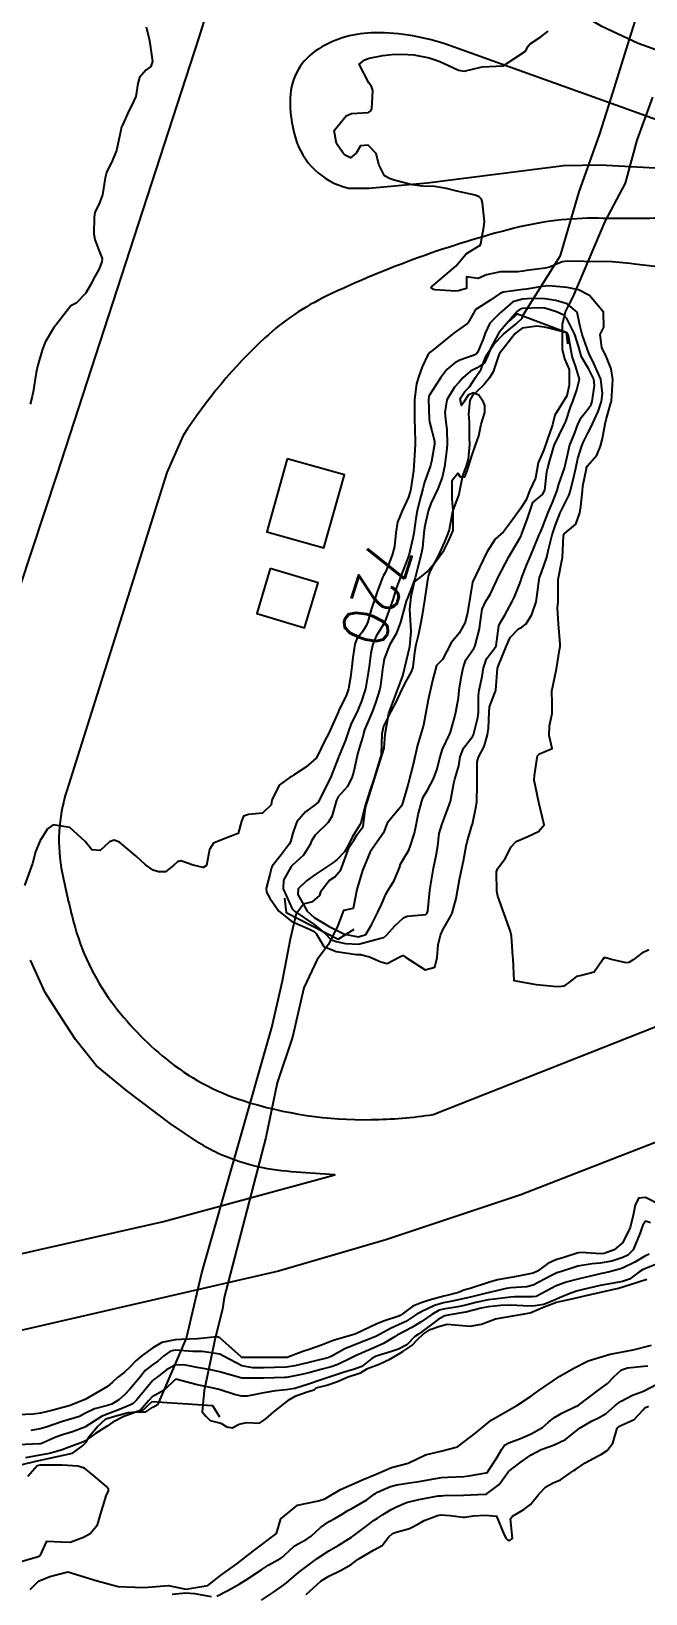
# Model space of a CAD drawing. Header units: metres. Extents: x 307586 to 320046, y 7427249 to 7434250.
# Drawn here: x 312250.4 to 312305.5, y 7431973.8 to 7432113.9 of the extents above; entities that cross this region are included whole.
import ezdxf
from ezdxf.enums import TextEntityAlignment as Align

# ---------------------------------------------------------------- set-up
doc = ezdxf.new("R2010")
doc.units = ezdxf.units.M
doc.header["$MEASUREMENT"] = 0
for name, color, linetype in [('Cotas', 45, 'Continuous'), ('Curvas de Nivel 1m', 11, 'Continuous'), ('Curvas de Nivel 5m', 15, 'Continuous'), ('Edificações', 30, 'Continuous'), ('Hidrografia', 140, 'Continuous'), ('Pontes_Viadutos_Tubos', 190, 'Continuous'), ('Vias Primárias', 230, 'Continuous')]:
    doc.layers.add(name, color=color, linetype=linetype)
doc.styles.add('Style-STANDARD', font='STANDARD.shx')

msp = doc.modelspace()

# ---------------------------------------------------------------- linework, layer by layer
at = {"layer": 'Curvas de Nivel 1m', "flags": 128}
for points, elevation in [([(312260.73, 7432114.29), (312260.99, 7432113.19), (312261.05, 7432112.86), (312261.29, 7432111.18), (312261.13, 7432110.75), (312260.69, 7432110.4), (312260.12, 7432109.76), (312259.97, 7432109.2), (312259.8, 7432108.06), (312259.4, 7432107.2), (312259.14, 7432106.71), (312258.63, 7432105.53), (312258.51, 7432105.32), (312258.47, 7432105.21), (312258.44, 7432105.03), (312258.07, 7432103.22), (312257.72, 7432102.35), (312257.18, 7432101.23), (312257.06, 7432100.75), (312256.82, 7432099.24), (312256.55, 7432098.52), (312256.13, 7432097.66), (312256.05, 7432097.24), (312256.02, 7432095.74), (312256.11, 7432095.24), (312256.49, 7432094.28), (312256.78, 7432093.53), (312256.76, 7432093.24), (312256.48, 7432092.54), (312256.01, 7432091.7), (312255.8, 7432091.25), (312255.3, 7432090.4), (312254.44, 7432089.53), (312254.27, 7432089.43), (312253.96, 7432089.27), (312252.41, 7432087.29), (312251.66, 7432086.03), (312251.39, 7432085.3), (312251.02, 7432083.96), (312250.88, 7432083.3), (312250.61, 7432081.57), (312250.55, 7432081.31), (312250.5, 7432081.14), (312250.33, 7432080.48)], 721), ([(312306.31, 7432092.82), (312304.49, 7432093.03), (312304.08, 7432093.07), (312302.49, 7432093.23), (312301.94, 7432093.25), (312300.49, 7432093.24), (312299.95, 7432093.25), (312298.49, 7432093.28), (312298, 7432093.23), (312296.85, 7432092.75), (312296.48, 7432092.66), (312294.81, 7432092.44), (312294.48, 7432092.39), (312294.03, 7432092.34), (312292.48, 7432092.33), (312291.22, 7432092.07), (312290.47, 7432091.73), (312289.44, 7432091.88), (312289.43, 7432090.84), (312288.69, 7432090.62), (312288.46, 7432090.59), (312286.62, 7432090.72), (312286.46, 7432090.74), (312286.27, 7432090.88), (312286.33, 7432091.01), (312286.47, 7432091.13), (312288.48, 7432092.85), (312289.4, 7432093.94), (312290.51, 7432094.63), (312290.63, 7432094.7), (312290.71, 7432094.83), (312290.98, 7432096.37), (312291.04, 7432096.82), (312290.85, 7432098.53), (312290.76, 7432098.83), (312290.56, 7432099.06), (312290.2, 7432099.19), (312288.56, 7432099.57), (312287.64, 7432099.79), (312286.57, 7432099.97), (312285.46, 7432100), (312284.57, 7432100.14), (312282.94, 7432100.56), (312282.58, 7432100.66), (312282.07, 7432100.94), (312281.58, 7432101.96), (312281.34, 7432102.94), (312280.61, 7432103.68), (312279.94, 7432103.63), (312279.54, 7432102.96), (312279.02, 7432102.55), (312278.6, 7432102.76), (312278.48, 7432102.85), (312278.37, 7432102.97), (312277.77, 7432103.83), (312277.57, 7432104.99), (312278.65, 7432106.32), (312279.11, 7432106.51), (312280.65, 7432106.61), (312280.84, 7432106.76), (312280.94, 7432106.95), (312281.02, 7432108.59), (312280.9, 7432108.95), (312280.68, 7432109.26), (312279.82, 7432110.96), (312280.33, 7432111.33), (312280.71, 7432111.47), (312281.92, 7432111.73), (312282.71, 7432111.8), (312283.62, 7432111.83), (312284.71, 7432111.77), (312286.07, 7432111.52), (312286.71, 7432111.31), (312287.03, 7432111.19), (312287.76, 7432110.86), (312288.7, 7432110.41), (312289.21, 7432110.33), (312290.7, 7432110.68), (312290.83, 7432110.7), (312292.7, 7432110.81), (312294.72, 7432112.12), (312294.95, 7432112.55), (312295.13, 7432112.78), (312296.09, 7432113.41), (312296.74, 7432113.91)], 721), ([(312306.86, 7432008.62), (312305.48, 7432009.34), (312304.85, 7432009.28), (312304.54, 7432008.65), (312304.36, 7432007.75), (312304.1, 7432006.65), (312303.44, 7432005.32), (312302.65, 7432004.67), (312301.77, 7432004.34), (312301.43, 7432004.3), (312299.73, 7432004.41), (312299.43, 7432004.38), (312298.16, 7432003.98), (312297.42, 7432003.75), (312296.72, 7432003.43), (312295.78, 7432002.75), (312295.4, 7432002.56), (312293.91, 7432002.27), (312293.4, 7432002.19), (312292.21, 7432001.97), (312291.39, 7432001.74), (312289.74, 7432001.18), (312289.39, 7432001.09), (312289.19, 7432001.03), (312288.7, 7432000.84), (312287.67, 7432000.56), (312287.38, 7432000.5), (312286.09, 7432000.15), (312285.37, 7431999.91), (312284.63, 7431999.62), (312283.65, 7431998.9), (312283.48, 7431998.77), (312283.35, 7431998.72), (312281.99, 7431998.27), (312281.34, 7431997.99), (312279.52, 7431997.13), (312279.33, 7431997.07), (312279.24, 7431997.04), (312278.91, 7431996.95), (312277.69, 7431996.6), (312277.33, 7431996.47), (312276.44, 7431996.1), (312275.32, 7431995.72), (312274.77, 7431995.55), (312273.35, 7431995.02), (312273.32, 7431995.01), (312271.35, 7431995), (312271.31, 7431995), (312269.37, 7431995.01), (312269.31, 7431995.02), (312269.23, 7431995.07), (312267.33, 7431996.77), (312267.09, 7431996.85), (312265.33, 7431996.69), (312263.84, 7431996.62), (312263.33, 7431996.6), (312262.14, 7431996.34), (312261.32, 7431995.86), (312260.36, 7431995.17), (312259.79, 7431994.7), (312259.3, 7431994.18), (312258.79, 7431993.7), (312258.16, 7431993.2), (312257.7, 7431992.78), (312257.27, 7431992.41), (312255.26, 7431991.24), (312253.82, 7431990.68), (312253.25, 7431990.52), (312252.26, 7431990.26), (312251.24, 7431990.01), (312250.61, 7431989.92), (312249.24, 7431989.88)], 719), ([(312305.9, 7432007.07), (312305.46, 7432007.24), (312305.23, 7432006.87), (312305.15, 7432006.64), (312304.99, 7432006.19), (312304.37, 7432004.65), (312303.89, 7432004.19), (312303.42, 7432003.96), (312302.45, 7432003.64), (312301.41, 7432003.46), (312300.7, 7432003.41), (312299.41, 7432003.19), (312299.04, 7432003.08), (312297.93, 7432002.72), (312297.53, 7432002.6), (312297.4, 7432002.55), (312296.99, 7432002.33), (312295.39, 7432001.49), (312294.82, 7432001.34), (312293.39, 7432001.25), (312292.98, 7432001.19), (312291.38, 7432000.81), (312291.35, 7432000.8), (312289.78, 7432000.42), (312289.38, 7432000.33), (312288.15, 7432000.06), (312287.37, 7431999.92), (312286.55, 7431999.68), (312285.36, 7431999.1), (312285.21, 7431999.02), (312284.99, 7431998.88), (312284, 7431998.24), (312283.34, 7431997.92), (312282.63, 7431997.62), (312281.36, 7431996.92), (312281.35, 7431996.91), (312281.3, 7431996.89), (312279.32, 7431996.11), (312278.51, 7431995.77), (312277.31, 7431995.1), (312277, 7431994.97), (312275.66, 7431994.64), (312275.31, 7431994.55), (312274.05, 7431994.26), (312273.3, 7431994.15), (312272.23, 7431994.1), (312271.3, 7431994.09), (312270.27, 7431994.08), (312269.3, 7431994.26), (312267.72, 7431995.09), (312267.31, 7431995.29), (312265.75, 7431995.54), (312265.32, 7431995.54), (312264.9, 7431995.54), (312263.32, 7431995.65), (312262.9, 7431995.56), (312262.32, 7431995.15), (312261.78, 7431994.68), (312261.3, 7431994.35), (312260.64, 7431993.83), (312260.11, 7431993.18), (312259.27, 7431992.16), (312258.79, 7431991.67), (312258.27, 7431991.2), (312257.64, 7431990.83), (312257.26, 7431990.71), (312256.08, 7431990.4), (312255.24, 7431989.98), (312254.75, 7431989.73), (312253.23, 7431989.26), (312251.75, 7431988.75), (312251.23, 7431988.6), (312250.38, 7431988.45)], 718), ([(312305.78, 7432004.28), (312305.42, 7432004.1), (312304.51, 7432003.55), (312303.41, 7432003), (312303.15, 7432002.91), (312302.13, 7432002.67), (312301.55, 7432002.53), (312301.4, 7432002.5), (312301.17, 7432002.45), (312299.4, 7432002.04), (312298.35, 7432001.76), (312297.39, 7432001.4), (312296.18, 7432000.75), (312295.66, 7432000.48), (312295.38, 7432000.43), (312293.72, 7432000.43), (312293.38, 7432000.41), (312291.93, 7432000.24), (312291.37, 7432000.16), (312290.26, 7431999.93), (312289.37, 7431999.7), (312288.65, 7431999.56), (312287.36, 7431999.35), (312286.97, 7431999.24), (312286.31, 7431998.87), (312285.35, 7431998.19), (312284.54, 7431997.69), (312283.33, 7431997.08), (312283.22, 7431997.02), (312283.02, 7431996.9), (312281.98, 7431996.26), (312281.32, 7431995.96), (312279.54, 7431995.17), (312279.31, 7431995.08), (312279.23, 7431995.04), (312279.06, 7431994.95), (312277.89, 7431994.38), (312277.3, 7431994.17), (312276.36, 7431993.92), (312275.29, 7431993.63), (312274.79, 7431993.5), (312273.29, 7431993.22), (312273.11, 7431993.2), (312271.28, 7431993.16), (312271.17, 7431993.16), (312269.28, 7431993.15), (312269.19, 7431993.17), (312267.29, 7431993.72), (312266.51, 7431993.89), (312265.3, 7431994.1), (312264.09, 7431994.34), (312263.3, 7431994.32), (312262.53, 7431993.91), (312261.58, 7431993.16), (312261.41, 7431993.03), (312261.28, 7431992.9), (312259.87, 7431991.18), (312259.57, 7431990.87), (312259.26, 7431990.72), (312258.17, 7431990.28), (312257.24, 7431989.93), (312256.73, 7431989.73), (312255.96, 7431989.23), (312255.23, 7431988.76), (312254.13, 7431988.34), (312253.22, 7431988.08), (312252.62, 7431987.87), (312251.27, 7431987.28), (312251.23, 7431987.26), (312251.21, 7431987.26), (312251.19, 7431987.26), (312249.21, 7431987.17)], 717), ([(312306.61, 7432003.43), (312305.41, 7432002.96), (312305.19, 7432002.86), (312304.88, 7432002.65), (312304.03, 7432002.03), (312303.39, 7432001.82), (312302.41, 7432001.65), (312301.39, 7432001.46), (312299.75, 7432001.07), (312299.39, 7432000.98), (312299.18, 7432000.92), (312298.63, 7432000.72), (312297.76, 7432000.34), (312297.37, 7432000.17), (312296.35, 7431999.76), (312295.37, 7431999.62), (312294.49, 7431999.65), (312293.37, 7431999.7), (312292.5, 7431999.66), (312291.36, 7431999.55), (312290.74, 7431999.43), (312289.36, 7431999.08), (312289.15, 7431999.03), (312287.94, 7431998.84), (312287.47, 7431998.73), (312287.35, 7431998.68), (312286.89, 7431998.4), (312285.34, 7431997.26), (312285.11, 7431997.11), (312284.8, 7431996.89), (312284.07, 7431996.14), (312283.32, 7431995.75), (312282.7, 7431995.53), (312281.32, 7431995.13), (312280.93, 7431994.93), (312280.05, 7431994.19), (312279.3, 7431993.93), (312278.54, 7431993.71), (312277.29, 7431993.29), (312277.04, 7431993.22), (312276.32, 7431992.98), (312275.28, 7431992.6), (312274.05, 7431992.24), (312273.27, 7431992.11), (312272.3, 7431992.01), (312271.27, 7431991.83), (312269.76, 7431991.55), (312269.27, 7431991.54), (312268.64, 7431991.7), (312267.27, 7431992.13), (312266.48, 7431992.31), (312265.28, 7431992.55), (312263.38, 7431993.05), (312263.28, 7431993.01), (312262.35, 7431992.07), (312261.27, 7431991.48), (312260.95, 7431991.16), (312260.17, 7431990.25), (312259.24, 7431989.89), (312258.71, 7431989.73), (312257.73, 7431989.21), (312257.45, 7431988.99), (312257.23, 7431988.84), (312256.19, 7431988.19), (312255.22, 7431987.5), (312255.04, 7431987.41), (312254.54, 7431987.25), (312253.59, 7431986.87), (312253.21, 7431986.74), (312252.07, 7431986.41), (312251.2, 7431986.24), (312249.92, 7431986.02)], 716), ([(312267.05, 7431973.62), (312268.03, 7431974.11), (312269.07, 7431974.7), (312269.3, 7431974.84), (312269.67, 7431975.06), (312271.08, 7431976.01), (312271.71, 7431976.41), (312272.79, 7431977.02), (312272.98, 7431977.14), (312273.1, 7431977.27), (312274.01, 7431978.11), (312275.11, 7431978.73), (312275.51, 7431978.99), (312276.35, 7431979.76), (312277.13, 7431980.3), (312277.56, 7431980.54), (312278.28, 7431980.96), (312278.8, 7431981.3), (312279.15, 7431981.48), (312280.49, 7431982.26), (312281.16, 7431982.75), (312281.26, 7431982.82), (312281.46, 7431982.92), (312282.62, 7431983.45), (312283.17, 7431983.58), (312284.31, 7431983.76), (312285.18, 7431983.9), (312286, 7431984.05), (312287.18, 7431984.24), (312287.74, 7431984.29), (312289.19, 7431984.35), (312289.62, 7431984.39), (312291.19, 7431984.66), (312291.28, 7431984.71), (312291.34, 7431984.8), (312292.09, 7431985.91), (312292.6, 7431986.79), (312292.84, 7431987.16), (312293.22, 7431987.36), (312294.25, 7431987.74), (312295.23, 7431988.15), (312296.24, 7431988.74), (312296.77, 7431989.21), (312297.25, 7431989.6), (312297.96, 7431990.02), (312299.26, 7431990.63), (312299.32, 7431990.65), (312299.42, 7431990.71), (312301.28, 7431992.12), (312301.6, 7431992.35), (312302.05, 7431992.67), (312302.67, 7431993.29), (312303.3, 7431993.9), (312303.86, 7431994.09), (312305.31, 7431994.23), (312305.67, 7431994.27)], 716), ([(312271.05, 7431973.25), (312272.12, 7431973.96), (312273.07, 7431974.62), (312273.29, 7431974.8), (312273.54, 7431975.02), (312274.37, 7431975.72), (312275.09, 7431976.28), (312276.05, 7431976.99), (312277.1, 7431977.67), (312277.92, 7431978.15), (312279.11, 7431978.89), (312279.2, 7431978.95), (312280.28, 7431979.78), (312281.14, 7431980.41), (312281.44, 7431980.61), (312281.91, 7431980.91), (312282.67, 7431981.38), (312283.15, 7431981.63), (312284.05, 7431982), (312285.16, 7431982.28), (312286.89, 7431982.59), (312287.16, 7431982.61), (312287.39, 7431982.62), (312289.16, 7431982.65), (312291.1, 7431982.74), (312291.16, 7431982.74), (312291.21, 7431982.75), (312291.29, 7431982.8), (312292.34, 7431983.63), (312293.18, 7431984.78), (312294.31, 7431985.66), (312295.21, 7431986.29), (312296.13, 7431986.75), (312297.22, 7431987.14), (312298.3, 7431987.64), (312299.23, 7431988.4), (312299.6, 7431988.7), (312300.64, 7431989.29), (312301.25, 7431989.59), (312301.93, 7431990), (312302.73, 7431990.67), (312303.01, 7431990.92), (312303.27, 7431991.1), (312304.3, 7431991.63), (312305.28, 7431992), (312306.47, 7431992.62)], 717), ([(312275.05, 7431973.76), (312275.71, 7431974.35), (312276.41, 7431974.98), (312277.08, 7431975.41), (312278.14, 7431975.9), (312279.09, 7431976.46), (312279.73, 7431976.94), (312281.1, 7431977.74), (312281.87, 7431978.15), (312282.45, 7431978.91), (312282.79, 7431979.23), (312283.12, 7431979.36), (312284.33, 7431979.68), (312285.13, 7431980.1), (312285.63, 7431980.38), (312286.82, 7431980.85), (312287.14, 7431980.89), (312287.96, 7431980.84), (312289.14, 7431980.68), (312289.29, 7431980.68), (312290.02, 7431980.82), (312291.14, 7431980.88), (312292.11, 7431980.79), (312292.8, 7431979.11), (312292.99, 7431978.78), (312293.11, 7431978.66), (312293.28, 7431978.61), (312293.56, 7431978.78), (312293.37, 7431980.55), (312293.54, 7431980.78), (312294.55, 7431981.37), (312295.15, 7431981.83), (312295.92, 7431982.75), (312296.52, 7431983.4), (312297.18, 7431983.76), (312297.85, 7431984.05), (312298.77, 7431984.71), (312299.04, 7431984.87), (312299.2, 7431984.96), (312300.06, 7431985.55), (312301.21, 7431986.2), (312301.53, 7431986.35), (312302.04, 7431986.67), (312302.55, 7431987.34), (312302.94, 7431988.66), (312303.08, 7431988.82), (312303.24, 7431988.9), (312304.44, 7431989.45), (312305.26, 7431990.31), (312305.41, 7431990.49), (312305.74, 7431990.63)], 718), ([(312263.05, 7431973.79), (312264.28, 7431973.91), (312265.05, 7431973.86), (312266.56, 7431973.58)], 716)]:
    msp.add_lwpolyline(points, dxfattribs=dict(at, elevation=elevation))
for points, elevation in [([(312299.35, 7432088.72), (312298.44, 7432089.47), (312297.42, 7432089.77), (312296.45, 7432089.91), (312295.29, 7432089.93), (312294.45, 7432089.88), (312293.59, 7432089.65), (312292.61, 7432088.81), (312292.43, 7432088.64), (312291.51, 7432087.73), (312291.11, 7432086.82), (312290.93, 7432086.3), (312290.4, 7432085.11), (312290.29, 7432084.94), (312290.02, 7432084.83), (312288.84, 7432084.4), (312288.38, 7432084.16), (312287.65, 7432083.58), (312287.13, 7432082.87), (312286.35, 7432081.66), (312286.06, 7432081.17), (312286.01, 7432080.88), (312286.07, 7432079.13), (312286.1, 7432078.88), (312286.31, 7432078.09), (312286.57, 7432077.15), (312286.57, 7432076.88), (312286.28, 7432075.32), (312286.2, 7432074.96), (312286.17, 7432074.88), (312285.67, 7432073.47), (312285.5, 7432072.89), (312285.24, 7432071.88), (312285.01, 7432070.89), (312284.89, 7432070.22), (312284.7, 7432068.89), (312284.63, 7432068.46), (312284.25, 7432066.9), (312284.23, 7432066.84), (312284.17, 7432066.66), (312283.47, 7432064.91), (312283.12, 7432063.93), (312282.81, 7432062.92), (312282.12, 7432060.95), (312282.12, 7432060.93), (312281.34, 7432059.68), (312281.03, 7432058.94), (312280.86, 7432058.14), (312280.7, 7432056.94), (312280.62, 7432056.37), (312280.37, 7432054.95), (312280.3, 7432054.67), (312280.02, 7432053.84), (312279.76, 7432053.19), (312279.65, 7432052.95), (312279.1, 7432051.85), (312278.79, 7432050.96), (312278.59, 7432050.35), (312278.01, 7432048.97), (312277.99, 7432048.93), (312277.95, 7432048.82), (312277.24, 7432046.98), (312276.56, 7432045.63), (312276.24, 7432045), (312276.12, 7432044.78), (312275.91, 7432044.59), (312274.99, 7432043.92), (312274.23, 7432043.02), (312274.12, 7432042.78), (312273.87, 7432042), (312273.65, 7432041.24), (312273.54, 7432041.02), (312272.81, 7432040.06), (312272.02, 7432039.04), (312271.96, 7432038.91), (312271.83, 7432038.43), (312271.48, 7432037.05), (312271.5, 7432036.73), (312271.8, 7432036.17), (312272.61, 7432035.03), (312273.78, 7432034.1), (312275.36, 7432033.41), (312275.77, 7432033.19), (312275.95, 7432033), (312276.63, 7432031.86), (312277.75, 7432031.4), (312279.57, 7432031.13), (312279.74, 7432031.13), (312279.94, 7432031.14), (312280.74, 7432030.93), (312281.74, 7432030.46), (312282.31, 7432030.34), (312283.4, 7432030.9), (312283.63, 7432031.01), (312283.74, 7432031.03), (312283.96, 7432030.9), (312285.73, 7432029.75), (312286.6, 7432029.99), (312286.79, 7432030.86), (312286.9, 7432032.01), (312287.11, 7432032.86), (312287.3, 7432033.33), (312287.78, 7432034.17), (312288.03, 7432034.6), (312288.13, 7432034.85), (312288.49, 7432036.16), (312288.61, 7432036.84), (312288.79, 7432037.87), (312289.02, 7432038.84), (312289.15, 7432039.53), (312289.4, 7432040.83), (312289.48, 7432041.22), (312289.88, 7432042.59), (312289.95, 7432042.83), (312290.29, 7432044.44), (312290.34, 7432044.83), (312290.39, 7432046.36), (312290.39, 7432046.83), (312290.37, 7432048.4), (312290.5, 7432048.82), (312291, 7432049.79), (312291.31, 7432050.82), (312291.39, 7432051.41), (312291.45, 7432052.82), (312291.5, 7432053.32), (312292.03, 7432054.74), (312292.05, 7432054.79), (312292.06, 7432054.81), (312292.06, 7432054.84), (312292.21, 7432056.81), (312292.28, 7432057.04), (312293, 7432058.8), (312293.34, 7432059.54), (312294.1, 7432060.32), (312294.39, 7432060.49), (312294.76, 7432060.77), (312295.28, 7432061.6), (312295.66, 7432062.76), (312295.73, 7432063.16), (312295.93, 7432064.76), (312295.98, 7432064.94), (312296.16, 7432065.39), (312296.62, 7432066.75), (312296.75, 7432067.33), (312297.11, 7432068.75), (312297.38, 7432069.57), (312297.82, 7432070.74), (312298.23, 7432071.57), (312298.63, 7432072.33), (312298.75, 7432072.72), (312299.03, 7432073.95), (312299.21, 7432074.72), (312299.41, 7432075.59), (312299.76, 7432076.72), (312299.91, 7432077.1), (312300.3, 7432077.87), (312300.59, 7432078.42), (312300.72, 7432078.71), (312301.23, 7432079.8), (312301.51, 7432080.7), (312301.62, 7432081.43), (312301.46, 7432082.7), (312300.71, 7432084.39), (312300.53, 7432084.71), (312300.4, 7432085.05), (312299.79, 7432086.72), (312299.59, 7432087.55)], 719), ([(312296.44, 7432089.08), (312296.09, 7432089.11), (312294.44, 7432089.04), (312294.23, 7432088.99), (312293.99, 7432088.79), (312292.41, 7432086.98), (312292.34, 7432086.89), (312292.29, 7432086.81), (312291.64, 7432085.58), (312291.35, 7432084.82), (312291.04, 7432084.17), (312290.38, 7432083.72), (312289.77, 7432083.43), (312289.11, 7432082.84), (312288.76, 7432082.44), (312288.35, 7432082), (312287.65, 7432080.86), (312287.47, 7432079.72), (312287.57, 7432078.86), (312287.66, 7432078.21), (312287.7, 7432076.86), (312287.63, 7432076.21), (312287.44, 7432074.86), (312287.24, 7432073.88), (312286.85, 7432072.87), (312286.23, 7432071.56), (312286.05, 7432071.06), (312286, 7432070.88), (312285.67, 7432069.42), (312285.59, 7432068.89), (312285.47, 7432067.6), (312285.34, 7432066.89), (312285.1, 7432065.96), (312284.82, 7432064.89), (312284.66, 7432064.38), (312284.13, 7432063.07), (312284.08, 7432062.95), (312284.06, 7432062.9), (312284.03, 7432062.81), (312283.52, 7432060.91), (312283.12, 7432059.88), (312282.56, 7432058.92), (312282.06, 7432057.65), (312281.96, 7432057.03), (312281.94, 7432056.93), (312281.72, 7432055.25), (312281.65, 7432054.93), (312281.26, 7432053.69), (312280.99, 7432052.94), (312280.3, 7432051.26), (312280.21, 7432050.95), (312280.17, 7432050.76), (312279.97, 7432050.11), (312279.7, 7432049.21), (312279.63, 7432048.95), (312279.33, 7432047.57), (312279.15, 7432046.96), (312278.72, 7432046.16), (312277.92, 7432045.27), (312277.77, 7432044.97), (312277.36, 7432043.51), (312277.02, 7432042.98), (312275.87, 7432041.84), (312275.55, 7432041.31), (312275.42, 7432041), (312274.82, 7432040.04), (312273.83, 7432039.15), (312273.77, 7432039.09), (312273.72, 7432039.02), (312273.04, 7432037.81), (312273.01, 7432037.03), (312273.79, 7432035.22), (312274, 7432035.02), (312275.78, 7432033.81), (312276.79, 7432032.98), (312277.27, 7432032.49), (312277.76, 7432032.29), (312278.59, 7432032.13), (312279.75, 7432032.07), (312281.31, 7432032.48), (312281.76, 7432032.59), (312282.02, 7432032.66), (312282.3, 7432032.91), (312282.99, 7432033.69), (312283.79, 7432034.42), (312284.12, 7432034.56), (312285.79, 7432034.72), (312285.87, 7432034.8), (312285.9, 7432034.88), (312285.95, 7432035.03), (312286.14, 7432036.88), (312286.19, 7432037.25), (312286.47, 7432038.87), (312286.72, 7432040), (312286.86, 7432040.87), (312286.99, 7432041.98), (312287.24, 7432042.86), (312287.42, 7432043.33), (312287.91, 7432044.62), (312287.97, 7432044.79), (312287.99, 7432044.85), (312288.29, 7432046.49), (312288.38, 7432046.85), (312288.73, 7432048.06), (312288.87, 7432048.84), (312289.16, 7432049.64), (312289.98, 7432050.71), (312290.03, 7432050.78), (312290.05, 7432050.83), (312290.45, 7432052.37), (312290.49, 7432052.83), (312290.5, 7432054.35), (312290.57, 7432054.82), (312290.82, 7432056.04), (312290.94, 7432056.82), (312291.23, 7432057.65), (312292.07, 7432058.78), (312292.09, 7432058.81), (312292.32, 7432060.59), (312292.4, 7432060.81), (312292.85, 7432061.54), (312293.53, 7432062.79), (312293.72, 7432063.2), (312294.14, 7432064.24), (312294.29, 7432064.64), (312294.33, 7432064.78), (312294.84, 7432066.1), (312295.13, 7432066.77), (312295.44, 7432067.5), (312295.94, 7432068.76), (312296.02, 7432068.94), (312296.2, 7432069.35), (312296.59, 7432070.38), (312296.74, 7432070.75), (312297.13, 7432071.65), (312297.54, 7432072.74), (312297.7, 7432073.29), (312298.2, 7432074.73), (312298.28, 7432074.98), (312298.59, 7432076.43), (312298.67, 7432076.73), (312299.12, 7432077.9), (312299.44, 7432078.72), (312299.73, 7432079.31), (312300.33, 7432080.05), (312300.6, 7432080.45), (312300.68, 7432080.71), (312300.91, 7432082.15), (312300.84, 7432082.71), (312300.38, 7432083.6), (312299.74, 7432084.72), (312299.45, 7432085.67), (312299.14, 7432086.72), (312298.43, 7432088.14), (312298.14, 7432088.45), (312297.5, 7432088.74)], 718), ([(312298.52, 7432086.73), (312298.41, 7432086.87), (312296.92, 7432087.25), (312296.42, 7432087.37), (312295.72, 7432087.46), (312294.42, 7432087.27), (312293.79, 7432086.79), (312292.39, 7432085.01), (312292.32, 7432084.89), (312292.29, 7432084.81), (312291.83, 7432083.36), (312291.49, 7432082.82), (312290.99, 7432082.19), (312290.35, 7432081.61), (312289.96, 7432081.23), (312289.71, 7432080.84), (312289.6, 7432079.56), (312289.65, 7432078.84), (312289.67, 7432077.46), (312289.68, 7432076.84), (312289.57, 7432075.55), (312289.36, 7432074.84), (312289.07, 7432074.03), (312288.82, 7432072.84), (312288.73, 7432072.36), (312288.22, 7432071.01), (312288.18, 7432070.85), (312287.86, 7432069.19), (312287.75, 7432068.86), (312287.46, 7432068.14), (312286.88, 7432066.87), (312286.16, 7432065.53), (312286, 7432065.04), (312285.97, 7432064.88), (312285.72, 7432063.29), (312285.65, 7432062.88), (312285.46, 7432061.54), (312285.34, 7432060.89), (312285.12, 7432059.85), (312284.89, 7432058.89), (312284.76, 7432058.2), (312284.61, 7432056.89), (312284.48, 7432056.46), (312284.04, 7432055.72), (312283.63, 7432054.91), (312283.12, 7432053.81), (312282.64, 7432052.92), (312281.99, 7432051.59), (312281.84, 7432050.92), (312281.78, 7432049.1), (312281.75, 7432048.92), (312281.67, 7432048.65), (312281.15, 7432046.93), (312280.77, 7432045.79), (312280.49, 7432044.94), (312280.36, 7432044.49), (312279.97, 7432042.95), (312279.88, 7432042.75), (312279.18, 7432041.65), (312278.84, 7432040.96), (312278.49, 7432040.33), (312277.84, 7432039.65), (312277.46, 7432039.36), (312276.9, 7432038.98), (312275.83, 7432038.27), (312275.1, 7432037.73), (312274.35, 7432037.01), (312274.31, 7432036.51), (312275.16, 7432035.01), (312275.78, 7432034.45), (312277.11, 7432033.64), (312277.77, 7432033.3), (312278.49, 7432032.96), (312279.76, 7432032.71), (312280.4, 7432032.94), (312280.92, 7432033.79), (312281.47, 7432034.92), (312281.8, 7432035.6), (312282.19, 7432036.53), (312282.41, 7432036.91), (312282.95, 7432037.78), (312283.41, 7432038.9), (312283.52, 7432039.22), (312283.85, 7432039.8), (312284.25, 7432040.5), (312284.4, 7432040.89), (312284.76, 7432042.01), (312284.95, 7432042.89), (312285.1, 7432043.68), (312285.41, 7432044.89), (312285.55, 7432045.25), (312285.92, 7432045.85), (312286.47, 7432046.87), (312286.77, 7432047.7), (312287.06, 7432048.86), (312287.28, 7432049.54), (312287.91, 7432050.85), (312287.99, 7432051.06), (312288.37, 7432052.48), (312288.48, 7432052.85), (312288.72, 7432054.15), (312288.76, 7432054.84), (312288.94, 7432055.94), (312289.14, 7432056.84), (312289.36, 7432057.54), (312290.07, 7432058.55), (312290.17, 7432058.73), (312290.2, 7432058.83), (312290.58, 7432060.34), (312290.65, 7432060.82), (312290.83, 7432062.1), (312291.17, 7432062.82), (312291.55, 7432063.4), (312292.15, 7432064.7), (312292.18, 7432064.78), (312292.2, 7432064.81), (312292.24, 7432064.89), (312293.23, 7432066.79), (312294.19, 7432068.44), (312294.31, 7432068.66), (312294.35, 7432068.78), (312294.87, 7432070.12), (312295.06, 7432070.77), (312295.36, 7432071.64), (312296.24, 7432072.36), (312296.43, 7432072.76), (312296.63, 7432074.39), (312296.71, 7432074.75), (312296.87, 7432075.34), (312297.27, 7432076.75), (312298.18, 7432078.6), (312298.24, 7432078.73), (312298.27, 7432078.78), (312298.32, 7432078.91), (312298.78, 7432080.28), (312298.95, 7432080.72), (312299.31, 7432081.76), (312299.54, 7432082.72), (312299.2, 7432083.9), (312298.88, 7432084.73), (312298.56, 7432086.58)], 717)]:
    msp.add_lwpolyline(points, close=True, dxfattribs=dict(at, elevation=elevation))
at = {"layer": 'Curvas de Nivel 5m', "flags": 128}
for points, elevation in [([(312305.75, 7432031.55), (312305.14, 7432031.26), (312304.37, 7432030.65), (312303.97, 7432030.43), (312303.74, 7432030.4), (312302.41, 7432030.67), (312301.91, 7432030.84), (312301.74, 7432030.82), (312301.63, 7432030.68), (312300.87, 7432029.55), (312299.72, 7432029.24), (312299.28, 7432029.15), (312298.71, 7432028.72), (312298.14, 7432028.29), (312297.71, 7432028.22), (312297.22, 7432028.25), (312295.71, 7432028.42), (312293.71, 7432028.78), (312293.6, 7432030.78), (312293.59, 7432030.94), (312293.47, 7432032.78), (312293.37, 7432033.18), (312292.79, 7432034.79), (312292.24, 7432036.36), (312292.15, 7432036.8), (312292.1, 7432038.53), (312292.21, 7432038.8), (312292.89, 7432039.75), (312293.42, 7432040.78), (312293.87, 7432041.25), (312294.92, 7432041.72), (312295.88, 7432042.15), (312296.38, 7432042.75), (312295.91, 7432044.76), (312295.48, 7432046.76), (312295.53, 7432047.17), (312295.76, 7432048.76), (312295.79, 7432048.93), (312295.96, 7432049.12), (312297.1, 7432049.61), (312296.83, 7432050.75), (312296.86, 7432051.62), (312297.11, 7432052.74), (312297.11, 7432053.65), (312297.08, 7432054.74), (312297.33, 7432056.03), (312297.5, 7432056.74), (312297.77, 7432058.43), (312297.82, 7432058.73), (312297.83, 7432058.98), (312297.68, 7432060.74), (312297.59, 7432062.21), (312297.63, 7432062.74), (312297.64, 7432063.23), (312297.65, 7432064.74), (312298.01, 7432066.57), (312298.03, 7432066.73), (312298.13, 7432068.67), (312298.14, 7432068.73), (312298.15, 7432068.77), (312298.19, 7432068.84), (312299.21, 7432069.72), (312299.57, 7432070.72), (312299.67, 7432071.28), (312299.81, 7432072.71), (312299.85, 7432073.11), (312300.18, 7432074.71), (312300.19, 7432074.79), (312300.28, 7432074.95), (312301.09, 7432075.9), (312301.43, 7432076.7), (312301.61, 7432077.39), (312301.85, 7432078.69), (312301.94, 7432079.08), (312302.34, 7432080.48), (312302.39, 7432080.64), (312302.41, 7432080.69), (312302.41, 7432080.76), (312302.55, 7432082.69), (312302.38, 7432083.64), (312301.96, 7432084.69), (312301.54, 7432085.56), (312301.39, 7432086.7), (312301.73, 7432087.38), (312301.69, 7432088.7), (312300.46, 7432090.22), (312299.47, 7432090.72), (312298.46, 7432090.92), (312296.79, 7432091.08), (312296.47, 7432091.05), (312296.21, 7432091.01), (312294.81, 7432090.78), (312294.5, 7432090.74), (312294.46, 7432090.74), (312292.74, 7432090.52), (312292.46, 7432090.41), (312291.52, 7432089.75), (312290.44, 7432089.06), (312290.3, 7432088.97), (312290.18, 7432088.83), (312289.54, 7432087.72), (312288.41, 7432086.92), (312288.31, 7432086.85), (312286.4, 7432085.31), (312286.16, 7432085.12), (312285.97, 7432084.88), (312285.46, 7432083.81), (312285.13, 7432082.89), (312284.96, 7432082.29), (312284.77, 7432080.9), (312284.76, 7432080.48), (312284.76, 7432078.9), (312284.79, 7432078.42), (312284.83, 7432076.89), (312284.8, 7432076.38), (312284.72, 7432074.9), (312284.68, 7432074.49), (312284.43, 7432072.9), (312284.4, 7432072.74), (312284.24, 7432072.14), (312283.66, 7432070.91), (312283.24, 7432069.88), (312283.09, 7432068.92), (312282.97, 7432067.71), (312282.76, 7432066.92), (312282.16, 7432065.42), (312281.99, 7432065.1), (312281.9, 7432064.93), (312281.42, 7432063.65), (312281.19, 7432062.94), (312280.92, 7432062.14), (312280.58, 7432060.95), (312280.45, 7432060.6), (312280.09, 7432060.03), (312279.6, 7432059.43), (312279.43, 7432058.96), (312279.25, 7432057.77), (312279.14, 7432056.96), (312279.02, 7432055.99), (312278.86, 7432054.96), (312278.65, 7432054.33), (312278, 7432053.03), (312277.98, 7432052.99), (312277.97, 7432052.97), (312277.96, 7432052.93), (312277.08, 7432050.98), (312276.71, 7432050.25), (312276.09, 7432049), (312275.95, 7432048.72), (312275.02, 7432047.93), (312273.93, 7432047.21), (312273.83, 7432047.13), (312273.63, 7432047.02), (312272.64, 7432046.32), (312272.01, 7432045.04), (312271.99, 7432044.96), (312271.91, 7432044.56), (312271.15, 7432043.8), (312269.89, 7432043.68), (312269.43, 7432043.54), (312269.25, 7432043.08), (312268.97, 7432041.98), (312267.87, 7432041.56), (312266.75, 7432041.11), (312266.41, 7432040.55), (312266.14, 7432039.12), (312265.83, 7432038.92), (312264.92, 7432039.13), (312263.84, 7432039.53), (312263.54, 7432039.44), (312263.2, 7432039.15), (312262.45, 7432038.53), (312261.83, 7432038.53), (312261.36, 7432038.69), (312260.67, 7432039.18), (312259.84, 7432039.94), (312258.33, 7432041.21), (312257.86, 7432041.38), (312257.45, 7432041.22), (312256.61, 7432040.47), (312255.85, 7432040.51), (312255.26, 7432041.25), (312253.88, 7432042.53), (312252.4, 7432042.76), (312251.87, 7432042.39), (312251.18, 7432041.29), (312250.82, 7432040.33), (312250.55, 7432039.3), (312249.81, 7432037.31)], 720), ([(312249.09, 7431976.6), (312250.95, 7431977.14), (312251.09, 7431977.19), (312251.16, 7431977.21), (312251.26, 7431977.28), (312251.83, 7431978.54), (312253.11, 7431978.49), (312253.92, 7431978.44), (312255.11, 7431978.9), (312255.7, 7431979.23), (312256.36, 7431979.99), (312256.71, 7431981.22), (312257.16, 7431982.68), (312257.34, 7431983.03), (312257.34, 7431983.21), (312257.17, 7431983.44), (312255.99, 7431984.42), (312255.19, 7431985.09), (312254.6, 7431985.25), (312253.19, 7431985.36), (312253.1, 7431985.36), (312251.19, 7431985.35), (312250.96, 7431985.28), (312250.13, 7431984.35)], 715)]:
    msp.add_lwpolyline(points, dxfattribs=dict(at, elevation=elevation))
at = {"layer": 'Edificações'}
for points in [[(312273.37, 7432075.56), (312271.54, 7432069.03), (312276.65, 7432067.59), (312278.48, 7432074.12)], [(312271.84, 7432065.74), (312270.63, 7432061.71), (312274.91, 7432060.43), (312276.12, 7432064.46)]]:
    msp.add_lwpolyline(points, close=True, dxfattribs=at)
at = {"layer": 'Hidrografia'}
for points in [[(312249.49, 7431985.38), (312250.84, 7431985.7), (312251.95, 7431985.94), (312254.11, 7431986.42), (312254.98, 7431987.05), (312255.38, 7431987.45), (312255.61, 7431987.92), (312256.33, 7431988.79), (312257.12, 7431989.51), (312257.91, 7431989.74), (312259.1, 7431990.06), (312259.89, 7431990.14), (312260.68, 7431990.14), (312261.31, 7431990.56), (312261.79, 7431990.81), (312264.34, 7431996.73), (312265.7, 7432002.59), (312271.99, 7432024.59), (312272.93, 7432028.78), (312273.66, 7432032.54), (312274.19, 7432034.85), (312274.82, 7432035.68), (312275.65, 7432035.89), (312276.28, 7432036.42), (312276.39, 7432036.84), (312277.12, 7432037.78), (312277.64, 7432038.09), (312278.17, 7432038.72), (312278.91, 7432040.74), (312279.32, 7432041.37), (312279.64, 7432041.89), (312280.16, 7432042.62), (312280.37, 7432044.3), (312282.05, 7432049.64), (312282.15, 7432050.89), (312282.47, 7432052.77), (312283.09, 7432054.45), (312283.72, 7432056.12), (312284.04, 7432057.48), (312284.35, 7432058.74), (312284.46, 7432060.1), (312284.35, 7432062.09), (312284.46, 7432063.24), (312284.78, 7432064.54), (312285.41, 7432065.06), (312285.93, 7432065.48), (312286.66, 7432066.32), (312287.4, 7432067.36), (312287.81, 7432068.2), (312288.23, 7432069.14), (312288.23, 7432069.88), (312288.23, 7432070.92), (312288.13, 7432071.97), (312288.13, 7432073.64), (312288.65, 7432074.27), (312288.86, 7432073.96), (312289.28, 7432073.96), (312289.49, 7432074.48), (312289.91, 7432075.84), (312290.22, 7432076.78), (312290.54, 7432077.62), (312290.75, 7432078.67), (312291.06, 7432079.71), (312291.06, 7432080.34), (312290.96, 7432080.66), (312290.54, 7432081.28), (312290.01, 7432081.49), (312289.59, 7432081.28), (312289.18, 7432080.66), (312288.97, 7432080.34), (312288.86, 7432080.97), (312289.28, 7432081.6), (312289.7, 7432082.02), (312290.22, 7432082.85), (312290.75, 7432083.59), (312290.96, 7432084.21), (312291.16, 7432084.74), (312291.9, 7432085.89), (312292.74, 7432086.73), (312293.89, 7432087.67), (312294.41, 7432088.19), (312294.52, 7432088.51), (312297.86, 7432093.8), (312299.53, 7432099.5), (312301.38, 7432104.69), (312302.55, 7432108.37), (312303.89, 7432112.72), (312305.06, 7432116.41)], [(312250.33, 7431974.22), (312251.07, 7431974.95), (312252.08, 7431975.38), (312253.71, 7431975.78), (312256.34, 7431974.97), (312258.22, 7431974.47), (312260.51, 7431974.39), (312262.72, 7431974.56), (312264.28, 7431974.23), (312266.24, 7431974.56), (312267.39, 7431975.46), (312268.86, 7431976.52), (312270.34, 7431977.67), (312272.39, 7431979.22), (312272.79, 7431980.53), (312274.27, 7431981.76), (312276.15, 7431982.17), (312276.73, 7431982.33), (312278.13, 7431983.16), (312278.87, 7431983.49), (312280.18, 7431984.06), (312281.32, 7431984.56), (312282.72, 7431985.13), (312284.19, 7431985.54), (312285.75, 7431986.27), (312287.14, 7431986.6), (312288.61, 7431987.01), (312290.25, 7431988.24), (312291.64, 7431989.38), (312293.94, 7431990.69), (312295.16, 7431991.51), (312295.82, 7431992), (312297.8, 7431993.32), (312299.03, 7431994.06), (312300.34, 7431994.71), (312302.3, 7431995.29), (312304.35, 7431995.7), (312305.99, 7431996.11)]]:
    msp.add_lwpolyline(points, dxfattribs=at)
at = {"layer": 'Hidrografia', "elevation": 716.38}
msp.add_lwpolyline([(312306.09, 7432107.98), (312304.7, 7432104.12), (312303.63, 7432100.27), (312301.81, 7432096.84), (312298.95, 7432090.09), (312298.52, 7432089.23), (312298.31, 7432088.8), (312297.99, 7432087.63), (312297.99, 7432086.45), (312297.99, 7432085.39), (312298.2, 7432084.53), (312298.63, 7432083.57), (312298.63, 7432082.18), (312298.41, 7432081.22), (312297.33, 7432079.48), (312297.12, 7432078.62), (312296.69, 7432077.34), (312296.37, 7432076.38), (312295.84, 7432075.21), (312295.62, 7432073.82), (312295.09, 7432072.75), (312294.77, 7432071.89), (312294.24, 7432071.04), (312293.38, 7432069.87), (312292.74, 7432069.01), (312291.99, 7432068.37), (312291.24, 7432067.19), (312289.96, 7432064.52), (312289.75, 7432063.24), (312289.53, 7432061.75), (312289.32, 7432060.89), (312288.78, 7432059.93), (312288.04, 7432059.08), (312287.29, 7432057.58), (312286.75, 7432057.05), (312286.38, 7432055.69), (312285.98, 7432053.96), (312285.58, 7432051.7), (312285.04, 7432049.9), (312284.64, 7432048.17), (312284.18, 7432046.3), (312283.64, 7432044.5), (312282.32, 7432042.9), (312281.98, 7432042.05), (312280.79, 7432040.35), (312280.11, 7432038.65), (312279.6, 7432036.96), (312279.26, 7432035.26), (312278.41, 7432035.09), (312277.9, 7432033.73), (312277.05, 7432032.03), (312276.03, 7432030.68), (312274.84, 7432028.13), (312273.82, 7432023.72), (312272.47, 7432019.64), (312271.45, 7432014.72), (312267.7, 7432000.39), (312267.57, 7431999.33), (312266.9, 7431996.74), (312266.37, 7431994.16), (312265.91, 7431992.04), (312265.74, 7431990.14), (312266.06, 7431989.74), (312266.46, 7431989.35), (312267.41, 7431989.11), (312267.96, 7431988.79), (312268.43, 7431988.71), (312269.07, 7431989.03), (312269.7, 7431989.19), (312270.89, 7431989.11), (312271.44, 7431989.51), (312272.15, 7431990.14), (312273.58, 7431991.25), (312274.13, 7431991.56), (312275.24, 7431991.96), (312275.79, 7431992.12), (312275.97, 7431992.29), (312276.92, 7431992.52), (312277.87, 7431992.84), (312278.74, 7431993.24), (312279.93, 7431993.63), (312280.56, 7431994.03), (312281.59, 7431994.42), (312282.62, 7431994.9), (312283.72, 7431995.53), (312284.52, 7431996.08), (312285.07, 7431996.64), (312285.54, 7431997.11), (312286.18, 7431997.51), (312287.05, 7431997.82), (312287.68, 7431997.98), (312289.74, 7431997.82), (312290.77, 7431997.98), (312292.03, 7431998.46), (312293.77, 7431998.77), (312295.12, 7431999.01), (312296.39, 7431999.56), (312297.49, 7431999.96), (312299, 7432000.28), (312299.87, 7432000.51), (312302.11, 7432001), (312303.06, 7432001.23), (312304.09, 7432001.55), (312305.59, 7432002.02)], dxfattribs=at)
at = {"layer": 'Pontes_Viadutos_Tubos'}
for points in [[(312293.22, 7432087.87), (312293.99, 7432088.57), (312298.35, 7432086.91), (312298.48, 7432085.88)], [(312273.12, 7432036.18), (312273.27, 7432034.9), (312277.93, 7432032.5), (312279.36, 7432033.4)], [(312260.3, 7431990.17), (312261.25, 7431991.07), (312266.66, 7431990.7), (312267.28, 7431989.7)]]:
    msp.add_lwpolyline(points, dxfattribs=at)
at = {"layer": 'Vias Primárias'}
for points in [[(312372.58, 7432064.35), (312369.61, 7432069.45), (312360.84, 7432082.09), (312357.95, 7432086.55, 0.070828), (312354.46, 7432090.55, 0.043705), (312345.16, 7432097.26, -0.001595), (312336.1, 7432102.71, 0.077067), (312331.71, 7432104.51, -0.020785), (312325.38, 7432106.32, 0.050629), (312321.89, 7432107.1), (312319.03, 7432107.89), (312311.66, 7432110.35), (312304.81, 7432112.8), (312301.54, 7432114.31), (312300.08, 7432115.2), (312298.06, 7432116.74), (312294.08, 7432120.63), (312291.33, 7432123.87), (312288.9, 7432127.11), (312287.98, 7432128.69)], [(312372.58, 7432064.35), (312369.61, 7432069.45), (312360.84, 7432082.09), (312357.95, 7432086.55, 0.070828), (312354.46, 7432090.55, 0.043705), (312345.16, 7432097.26, -0.001595), (312336.1, 7432102.71, 0.077067), (312331.71, 7432104.51, -0.020785), (312325.38, 7432106.32, 0.050629), (312321.89, 7432107.1), (312319.03, 7432107.89), (312311.66, 7432110.35), (312304.81, 7432112.8), (312301.54, 7432114.31), (312300.08, 7432115.2), (312298.06, 7432116.74), (312294.08, 7432120.63), (312291.33, 7432123.87), (312288.9, 7432127.11), (312287.98, 7432128.69)], [(312308.59, 7432097.16, -0.007691), (312301.21, 7432097.13, 0.065484), (312293.71, 7432096.24, 0.048882), (312276.92, 7432090.17, 0.075587), (312271.37, 7432086.41, 0.063803), (312264.05, 7432077.67), (312262.56, 7432074.34), (312259.07, 7432063.2), (312253.58, 7432045.75, 0.126689), (312253.2, 7432038.45, 0.013857), (312254.22, 7432034.02, 0.095214), (312257.62, 7432026.88, 0.064024), (312262.51, 7432021.77, 0.092716), (312269.42, 7432018.03, 0.081882), (312280.87, 7432016.33, 0.03225), (312286.44, 7432016.78), (312315.7, 7432028.34)], [(312308.59, 7432097.16, -0.007691), (312301.21, 7432097.13, 0.065484), (312293.71, 7432096.24, 0.048882), (312276.92, 7432090.17, 0.075587), (312271.37, 7432086.41, 0.063803), (312264.05, 7432077.67), (312262.56, 7432074.34), (312259.07, 7432063.2), (312253.58, 7432045.75, 0.126689), (312253.2, 7432038.45, 0.013857), (312254.22, 7432034.02, 0.095214), (312257.62, 7432026.88, 0.064024), (312262.51, 7432021.77, 0.092716), (312269.42, 7432018.03, 0.081882), (312280.87, 7432016.33, 0.03225), (312286.44, 7432016.78), (312315.7, 7432028.34)], [(312248.7, 7432004.13), (312262.29, 7432007.2), (312277.62, 7432011.38), (312273.71, 7432011.66, -0.089033), (312267.12, 7432013.33, -0.040219), (312265.44, 7432014.26), (312262.87, 7432015.97), (312258.95, 7432018.95), (312256.25, 7432021.19), (312254.38, 7432023.52), (312253.17, 7432025.39), (312251.68, 7432027.72), (312250.37, 7432030.61)], [(312248.7, 7432004.13), (312262.29, 7432007.2), (312277.62, 7432011.38), (312273.71, 7432011.66, -0.089033), (312267.12, 7432013.33, -0.040219), (312265.44, 7432014.26), (312262.87, 7432015.97), (312258.95, 7432018.95), (312256.25, 7432021.19), (312254.38, 7432023.52), (312253.17, 7432025.39), (312251.68, 7432027.72), (312250.37, 7432030.61)]]:
    msp.add_lwpolyline(points, format="xyb", dxfattribs=at)
for points in [[(312047.04, 7432024.34), (312059.18, 7432019.97), (312080.82, 7432012.67), (312099.61, 7432007.42), (312114.82, 7432003.92), (312126.09, 7432002.1), (312139.05, 7432000.41), (312152.9, 7431999.2), (312172.71, 7431998.58), (312186.56, 7431999.19), (312198.9, 7432000.41), (312211.68, 7432002.54), (312218.23, 7432004.22), (312222.79, 7432006.19), (312226.75, 7432008.78), (312229.96, 7432011.69), (312232.09, 7432014.28), (312233.77, 7432016.86), (312235.59, 7432021.42), (312242.75, 7432043.96), (312252.76, 7432074.16), (312265.43, 7432113.25), (312268.24, 7432122.23)], [(312047.04, 7432024.34), (312059.18, 7432019.97), (312080.82, 7432012.67), (312099.61, 7432007.42), (312114.82, 7432003.92), (312126.09, 7432002.1), (312139.05, 7432000.41), (312152.9, 7431999.2), (312172.71, 7431998.58), (312186.56, 7431999.19), (312198.9, 7432000.41), (312211.68, 7432002.54), (312218.23, 7432004.22), (312222.79, 7432006.19), (312226.75, 7432008.78), (312229.96, 7432011.69), (312232.09, 7432014.28), (312233.77, 7432016.86), (312235.59, 7432021.42), (312242.75, 7432043.96), (312252.76, 7432074.16), (312265.43, 7432113.25), (312268.24, 7432122.23)], [(312453.87, 7432122.39), (312439.94, 7432104.83), (312433.24, 7432098.14), (312417.7, 7432083.14), (312402.56, 7432069.07), (312390.1, 7432059.15), (312381.65, 7432052.72), (312367.72, 7432043.48), (312358.2, 7432037.98), (312348.02, 7432032.49), (312338.5, 7432027.93), (312321.08, 7432020.03), (312294.29, 7432009.58), (312282.21, 7432005.55), (312272.57, 7432002.74), (312247.51, 7431996.97)], [(312453.87, 7432122.39), (312439.94, 7432104.83), (312433.24, 7432098.14), (312417.7, 7432083.14), (312402.56, 7432069.07), (312390.1, 7432059.15), (312381.65, 7432052.72), (312367.72, 7432043.48), (312358.2, 7432037.98), (312348.02, 7432032.49), (312338.5, 7432027.93), (312321.08, 7432020.03), (312294.29, 7432009.58), (312282.21, 7432005.55), (312272.57, 7432002.74), (312247.51, 7431996.97)]]:
    msp.add_lwpolyline(points, dxfattribs=at)
msp.add_lwpolyline([(312317.27, 7432102.05), (312304.38, 7432106.71), (312293.74, 7432110.53), (312287.9, 7432112.62, 0.087599), (312281.22, 7432113.76, 0.136492), (312276.18, 7432112.33, 0.254796), (312273.63, 7432107.91, 0.074858), (312274.06, 7432104.43, 0.272279), (312278.86, 7432099.83), (312280.67, 7432099.82), (312285.9, 7432100.32), (312298.16, 7432101.87), (312301.41, 7432101.93), (312311.3, 7432101.37), (312316.9, 7432100.69), (312323.87, 7432099.07), (312327.11, 7432098.45), (312321.82, 7432100.25)], format="xyb", close=True, dxfattribs=at)
msp.add_lwpolyline([(312317.27, 7432102.05), (312304.38, 7432106.71), (312293.74, 7432110.53), (312287.9, 7432112.62, 0.087599), (312281.22, 7432113.76, 0.136492), (312276.18, 7432112.33, 0.254796), (312273.63, 7432107.91, 0.074858), (312274.06, 7432104.43, 0.272279), (312278.86, 7432099.83), (312280.67, 7432099.82), (312285.9, 7432100.32), (312298.16, 7432101.87), (312301.41, 7432101.93), (312311.3, 7432101.37), (312316.9, 7432100.69), (312323.87, 7432099.07), (312327.11, 7432098.45), (312321.82, 7432100.25)], format="xyb", close=True, dxfattribs=at)

# ---------------------------------------------------------------- texts
at = {"layer": 'Cotas', "style": 'Style-STANDARD'}
msp.add_text('720', height=4, rotation=252.6789, dxfattribs=at).set_placement((312281.36, 7432063.48, 720), align=Align.MIDDLE_CENTER)

doc.saveas('drawing.dxf')
